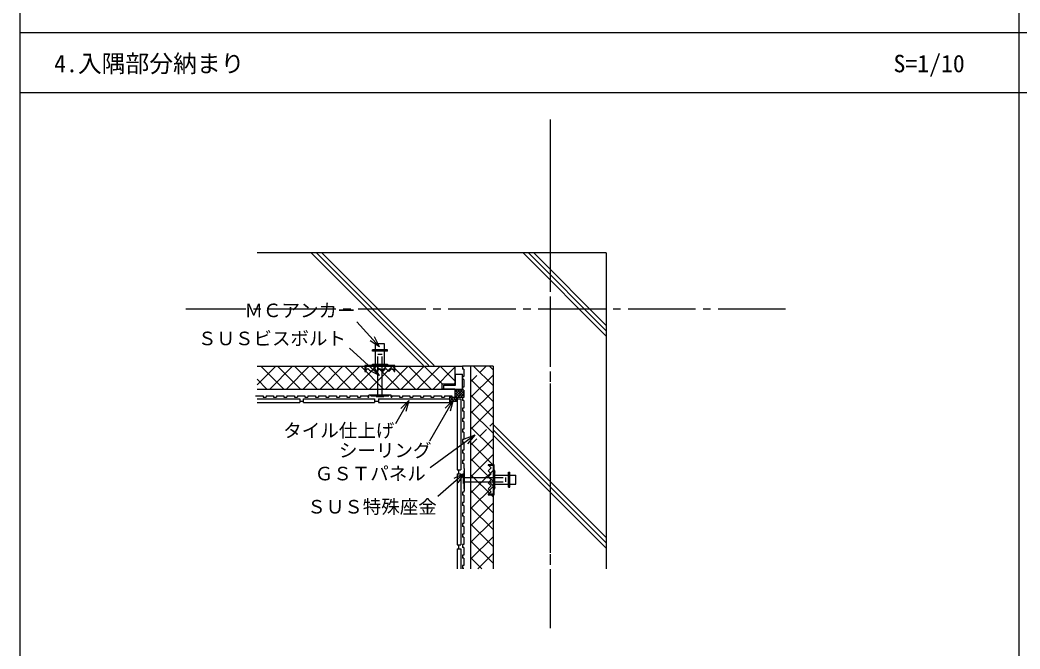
# Model space of a CAD drawing. Units: millimetres, scale not verified. Extents: x 3821 to 7821, y 4568 to 7368.
# Drawn here: x 3821 to 5155, y 5696 to 6535 of the extents above; entities that cross this region are included whole.
import ezdxf
from ezdxf.enums import TextEntityAlignment as Align

# ---------------------------------------------------------------- set-up
doc = ezdxf.new("R2010")
doc.units = ezdxf.units.MM
doc.header["$LTSCALE"] = 10
for name, pattern in [('CHAIN2', [12, 9, -1, 1, -1]), ('DASHED1', [1.8, 1.2, -0.6]), ('DOUBLE_CHAIN1', [8.8, 5, -1, 0.6, -0.6, 0.6, -1])]:
    doc.linetypes.add(name, pattern=pattern)
for name, color, linetype in [('0-0', 7, 'Continuous'), ('4-0', 4, 'DOUBLE_CHAIN1'), ('4-1', 7, 'Continuous'), ('4-2', 7, 'Continuous')]:
    doc.layers.add(name, color=color, linetype=linetype)
doc.styles.add('ＭＳ ゴシック', font='')
doc.styles.get('ＭＳ ゴシック').set_extended_font_data('MS Gothic')

msp = doc.modelspace()

# ---------------------------------------------------------------- linework, layer by layer
at = {"layer": '0-0', "color": 2}
msp.add_line((3820.85, 4568.18), (3820.85, 7368.18), dxfattribs=at)
at = {"layer": '0-0'}
for p, q in [((5154.18, 4818.18), (5154.18, 7368.18)), ((3820.85, 6518.18), (7820.85, 6518.18)), ((3820.85, 6438.18), (7820.85, 6438.18))]:
    msp.add_line(p, q, dxfattribs=at)
at = {"layer": '4-0'}
msp.add_line((4528.09, 6402.15), (4528.09, 5723.45), dxfattribs=at)
at = {"layer": '4-1', "linetype": 'CHAIN2'}
for p, q in [((4528.09, 6402.15), (4528.09, 5723.45)), ((4842.27, 6149.12), (4042.27, 6149.12))]:
    msp.add_line(p, q, dxfattribs=at)
at = {"layer": '4-1'}
for p, q in [((4603.09, 6224.12), (4137.08, 6224.12)), ((4359.3, 6074.12), (4209.3, 6224.12)), ((4366.37, 6074.12), (4216.37, 6224.12)), ((4373.44, 6074.12), (4223.44, 6224.12)), ((4603.09, 6113.18), (4492.14, 6224.12)), ((4603.09, 6120.25), (4499.21, 6224.12)), ((4603.09, 6127.32), (4506.29, 6224.12)), ((4603.09, 6224.12), (4603.09, 5802.95)), ((4300.75, 6099.08), (4270.14, 6132.28)), ((4300.75, 6099.08), (4293.78, 6112.37)), ((4300.75, 6099.08), (4288.08, 6107.1)), ((4295.09, 6095.12), (4295.09, 6103.12)), ((4307.09, 6103.12), (4295.09, 6103.12)), ((4307.09, 6095.12), (4307.09, 6103.12)), ((4300.75, 6060.7), (4260.29, 6097.01)), ((4291.09, 6093.12), (4291.09, 6095.12)), ((4311.09, 6095.12), (4291.09, 6095.12)), ((4311.09, 6093.12), (4291.09, 6093.12)), ((4295.09, 6075.12), (4295.09, 6093.12)), ((4307.09, 6075.12), (4307.09, 6093.12)), ((4311.09, 6093.12), (4311.09, 6095.12)), ((4137.08, 6073.12), (4401.09, 6073.12)), ((4137.08, 6048.12), (4162.08, 6073.12)), ((4172.73, 6042.62), (4142.23, 6073.12)), ((4153.98, 6042.62), (4184.48, 6073.12)), ((4195.13, 6042.62), (4164.63, 6073.12)), ((4176.38, 6042.62), (4206.88, 6073.12)), ((4217.53, 6042.62), (4187.03, 6073.12)), ((4198.78, 6042.62), (4229.28, 6073.12)), ((4239.93, 6042.62), (4209.43, 6073.12)), ((4221.18, 6042.62), (4251.68, 6073.12)), ((4262.33, 6042.62), (4231.83, 6073.12)), ((4243.58, 6042.62), (4274.08, 6073.12)), ((4284.73, 6042.62), (4254.23, 6073.12)), ((4265.98, 6042.62), (4296.48, 6073.12)), ((4305.95, 6042.62), (4275.45, 6073.12)), ((4288.09, 6074.12), (4281.08, 6074.12)), ((4281.08, 6074.12), (4281.08, 6066.12)), ((4288.25, 6073.12), (4282.09, 6073.12)), ((4282.09, 6073.12), (4282.09, 6066.12)), ((4287.19, 6042.62), (4317.69, 6073.12)), ((4288.09, 6074.12), (4291.09, 6075.12)), ((4288.25, 6073.12), (4291.25, 6074.12)), ((4313.92, 6073.12), (4288.25, 6073.12)), ((4311.09, 6075.12), (4291.09, 6075.12)), ((4310.92, 6074.12), (4291.25, 6074.12)), ((4300.75, 6060.7), (4292.56, 6073.26)), ((4327.16, 6042.62), (4296.66, 6073.12)), ((4298.09, 6034.62), (4298.09, 6074.12)), ((4304.09, 6034.62), (4304.09, 6074.12)), ((4308.41, 6042.62), (4338.91, 6073.12)), ((4310.92, 6074.12), (4313.92, 6073.12)), ((4311.09, 6075.12), (4314.09, 6074.12)), ((4320.09, 6073.12), (4313.92, 6073.12)), ((4321.08, 6074.12), (4314.09, 6074.12)), ((4348.37, 6042.62), (4317.87, 6073.12)), ((4320.09, 6066.12), (4320.09, 6073.12)), ((4321.08, 6066.12), (4321.08, 6074.12)), ((4329.62, 6042.62), (4360.12, 6073.12)), ((4369.59, 6042.62), (4339.09, 6073.12)), ((4350.83, 6042.62), (4381.33, 6073.12)), ((4384.09, 6049.33), (4360.3, 6073.12)), ((4372.04, 6042.62), (4401.09, 6071.66)), ((4401.09, 6053.55), (4381.51, 6073.12)), ((4401.09, 6073.12), (4401.09, 6049.62)), ((4452.09, 6073.12), (4411.09, 6073.12)), ((4411.09, 6073.12), (4411.09, 6069.12)), ((4422.08, 6073.12), (4422.08, 5802.95)), ((4426.16, 6073.12), (4452.09, 6047.19)), ((4447.37, 6073.12), (4452.09, 6068.4)), ((4452.09, 6073.12), (4452.09, 5802.95)), ((4281.08, 6066.12), (4282.09, 6066.12)), ((4300.75, 6060.7), (4287.37, 6067.48)), ((4320.09, 6066.12), (4321.08, 6066.12)), ((4413.08, 6069.12), (4411.09, 6069.12)), ((4413.08, 6059.12), (4411.09, 6059.12)), ((4411.09, 6059.12), (4411.09, 6055.12)), ((4413.08, 6069.12), (4413.08, 6059.12)), ((4422.08, 6031.17), (4452.09, 6061.17)), ((4150.33, 6042.62), (4137.08, 6055.87)), ((4400.27, 6049.63), (4401.09, 6050.45)), ((4413.08, 6055.12), (4411.09, 6055.12)), ((4413.08, 6045.12), (4411.09, 6045.12)), ((4411.09, 6045.12), (4411.09, 6041.12)), ((4413.08, 6055.12), (4413.08, 6045.12)), ((4422.08, 6055.98), (4452.09, 6025.98)), ((4135.09, 6033.62), (4145.09, 6033.62)), ((4137.08, 6042.62), (4401.09, 6042.62)), ((4149.09, 6033.62), (4149.09, 6031.62)), ((4149.09, 6033.62), (4159.09, 6033.62)), ((4163.09, 6033.62), (4163.09, 6031.62)), ((4163.09, 6033.62), (4173.09, 6033.62)), ((4177.09, 6033.62), (4177.09, 6031.62)), ((4177.09, 6033.62), (4187.09, 6033.62)), ((4191.09, 6033.62), (4191.09, 6031.62)), ((4191.09, 6033.62), (4201.09, 6033.62)), ((4205.09, 6033.62), (4205.09, 6031.62)), ((4205.09, 6033.62), (4215.09, 6033.62)), ((4219.09, 6033.62), (4219.09, 6031.62)), ((4219.09, 6033.62), (4229.09, 6033.62)), ((4233.09, 6033.62), (4233.09, 6031.62)), ((4233.09, 6033.62), (4243.09, 6033.62)), ((4247.09, 6033.62), (4247.09, 6031.62)), ((4247.09, 6033.62), (4257.09, 6033.62)), ((4261.09, 6033.62), (4261.09, 6031.62)), ((4261.09, 6033.62), (4271.09, 6033.62)), ((4271.09, 6033.62), (4271.09, 6031.62)), ((4271.09, 6031.62), (4275.09, 6031.62)), ((4275.09, 6033.62), (4275.09, 6031.62)), ((4275.09, 6033.62), (4285.09, 6033.62)), ((4285.09, 6033.62), (4285.09, 6031.62)), ((4285.09, 6031.62), (4286.09, 6031.62)), ((4286.09, 6031.62), (4286.09, 6034.62)), ((4316.08, 6034.62), (4286.09, 6034.62)), ((4289.09, 6033.62), (4289.09, 6034.62)), ((4289.09, 6033.62), (4313.09, 6033.62)), ((4296.09, 6032.62), (4297.09, 6033.62)), ((4296.09, 6032.62), (4306.09, 6032.62)), ((4306.09, 6032.62), (4305.09, 6033.62)), ((4313.09, 6033.62), (4313.09, 6034.62)), ((4316.08, 6031.62), (4316.08, 6034.62)), ((4316.08, 6031.62), (4317.09, 6031.62)), ((4317.09, 6033.62), (4317.09, 6031.62)), ((4317.09, 6033.62), (4327.09, 6033.62)), ((4327.09, 6033.62), (4327.09, 6031.62)), ((4327.09, 6031.62), (4331.09, 6031.62)), ((4331.09, 6033.62), (4331.09, 6031.62)), ((4331.09, 6033.62), (4341.09, 6033.62)), ((4341.09, 6033.62), (4341.09, 6031.62)), ((4341.09, 6031.62), (4345.09, 6031.62)), ((4345.09, 6033.62), (4345.09, 6031.62)), ((4345.09, 6033.62), (4355.09, 6033.62)), ((4355.09, 6033.62), (4355.09, 6031.62)), ((4355.09, 6031.62), (4359.09, 6031.62)), ((4359.09, 6033.62), (4359.09, 6031.62)), ((4359.09, 6033.62), (4369.08, 6033.62)), ((4369.08, 6033.62), (4369.08, 6031.62)), ((4369.08, 6031.62), (4373.09, 6031.62)), ((4373.09, 6033.62), (4373.09, 6031.62)), ((4373.09, 6033.62), (4383.09, 6033.62)), ((4383.09, 6033.62), (4383.09, 6031.62)), ((4383.09, 6031.62), (4387.08, 6031.62)), ((4387.08, 6033.62), (4387.08, 6031.62)), ((4387.08, 6033.62), (4397.09, 6033.62)), ((4394.09, 6033.62), (4394.09, 6024.62)), ((4394.09, 6033.54), (4394.16, 6033.62)), ((4394.09, 6030), (4397.09, 6033)), ((4394.09, 6032.58), (4400.05, 6026.62)), ((4394.24, 6026.62), (4399.24, 6031.62)), ((4396.58, 6033.62), (4397.09, 6033.11)), ((4397.09, 6033.62), (4397.09, 6031.62)), ((4397.09, 6031.62), (4401.09, 6031.62)), ((4397.77, 6026.62), (4402.77, 6031.62)), ((4398.58, 6031.62), (4403.58, 6026.62)), ((4401.09, 6041.62), (4411.09, 6041.62)), ((4401.09, 6034.92), (4407.79, 6041.62)), ((4401.09, 6038.45), (4404.25, 6041.62)), ((4401.09, 6041.62), (4411.09, 6031.62)), ((4401.09, 6038.09), (4407.55, 6031.62)), ((4401.09, 6034.55), (4404.02, 6031.62)), ((4401.09, 6031.62), (4413.08, 6031.62)), ((4401.32, 6031.62), (4411.09, 6041.38)), ((4402.12, 6031.62), (4404.09, 6029.65)), ((4404.09, 6031.62), (4404.09, 5934.62)), ((4404.62, 6041.62), (4413.08, 6033.16)), ((4404.86, 6031.62), (4413.08, 6039.85)), ((4408.16, 6041.62), (4413.08, 6036.69)), ((4408.39, 6031.62), (4413.08, 6036.31)), ((4413.08, 6041.12), (4411.09, 6041.12)), ((4413.08, 6031.12), (4411.09, 6031.12)), ((4411.09, 6031.12), (4411.09, 6027.12)), ((4413.08, 6041.12), (4413.08, 6031.12)), ((4422.08, 6009.96), (4452.09, 6039.96)), ((4422.08, 6034.76), (4452.09, 6004.76)), ((4137.08, 6029.62), (4194.08, 6029.62)), ((4137.08, 6024.62), (4194.08, 6024.62)), ((4194.08, 6029.62), (4194.08, 6024.62)), ((4194.08, 6026.62), (4199.08, 6026.62)), ((4199.08, 6029.62), (4294.08, 6029.62)), ((4199.08, 6024.62), (4294.08, 6024.62)), ((4294.08, 6029.62), (4294.08, 6024.62)), ((4294.08, 6026.62), (4299.09, 6026.62)), ((4299.09, 6029.62), (4299.09, 6024.62)), ((4299.09, 6029.62), (4394.09, 6029.62)), ((4299.09, 6024.62), (4394.09, 6024.62)), ((4339.75, 6027.23), (4321.82, 5996.17)), ((4339.75, 6027.23), (4329.15, 6016.62)), ((4339.75, 6027.23), (4335.87, 6012.74)), ((4398.91, 6027.76), (4367.24, 5972.9)), ((4398.91, 6027.76), (4388.3, 6017.15)), ((4394.09, 6029.04), (4396.51, 6026.62)), ((4394.09, 6026.62), (4404.09, 6026.62)), ((4398.91, 6027.76), (4395.03, 6013.27)), ((4401.31, 6026.62), (4404.09, 6029.4)), ((4404.09, 6029.62), (4409.08, 6029.62)), ((4409.08, 6029.62), (4409.08, 5934.62)), ((4413.08, 6027.12), (4411.09, 6027.12)), ((4413.08, 6027.12), (4413.08, 6017.12)), ((4422.08, 5988.74), (4452.09, 6018.74)), ((4413.08, 6017.12), (4411.09, 6017.12)), ((4411.09, 6017.12), (4411.09, 6013.12)), ((4413.08, 6013.12), (4411.09, 6013.12)), ((4413.08, 6013.12), (4413.08, 6003.12)), ((4422.08, 6013.55), (4452.09, 5983.55)), ((4413.08, 6003.12), (4411.09, 6003.12)), ((4411.09, 6003.12), (4411.09, 5999.12)), ((4413.08, 5999.12), (4411.09, 5999.12)), ((4413.08, 5999.12), (4413.08, 5989.12)), ((4422.08, 5992.34), (4452.09, 5962.34)), ((4603.09, 5844.48), (4453.08, 5994.48)), ((4427.55, 5981.06), (4367.92, 5937.45)), ((4413.08, 5989.12), (4411.09, 5989.12)), ((4411.09, 5989.12), (4411.09, 5985.12)), ((4413.08, 5985.12), (4411.09, 5985.12)), ((4413.08, 5985.12), (4413.08, 5975.12)), ((4427.55, 5981.06), (4413.56, 5975.64)), ((4427.55, 5981.06), (4418.14, 5969.37)), ((4603.09, 5837.4), (4453.08, 5987.4)), ((4603.09, 5830.33), (4453.08, 5980.33)), ((4413.08, 5975.12), (4411.09, 5975.12)), ((4411.09, 5975.12), (4411.09, 5971.12)), ((4413.08, 5971.12), (4411.09, 5971.12)), ((4413.08, 5971.12), (4413.08, 5961.12)), ((4422.08, 5946.32), (4452.09, 5976.32)), ((4422.08, 5971.12), (4452.09, 5941.12)), ((4413.08, 5961.12), (4411.09, 5961.12)), ((4411.09, 5961.12), (4411.09, 5957.12)), ((4413.08, 5957.12), (4411.09, 5957.12)), ((4413.08, 5957.12), (4413.08, 5947.12)), ((4422.08, 5925.1), (4452.09, 5955.1)), ((4413.08, 5947.12), (4411.09, 5947.12)), ((4411.09, 5947.12), (4411.09, 5943.12)), ((4413.08, 5943.12), (4411.09, 5943.12)), ((4422.08, 5949.91), (4452.09, 5919.91)), ((4445.59, 5941.62), (4445.59, 5940.62)), ((4453.59, 5941.62), (4445.59, 5941.62)), ((4452.59, 5940.62), (4445.59, 5940.62)), ((4452.59, 5934.46), (4452.59, 5940.62)), ((4453.59, 5934.62), (4453.59, 5941.62)), ((4413.32, 5929.97), (4378.56, 5899.37)), ((4413.32, 5929.97), (4399.88, 5923.31)), ((4404.09, 5934.62), (4409.08, 5934.62)), ((4404.09, 5929.62), (4409.08, 5929.62)), ((4404.09, 5929.62), (4404.09, 5834.62)), ((4413.32, 5929.97), (4405.01, 5917.48)), ((4406.09, 5934.62), (4406.09, 5929.62)), ((4409.08, 5929.62), (4409.08, 5834.62)), ((4412.09, 5926.62), (4413.09, 5925.62)), ((4412.09, 5926.62), (4412.09, 5916.62)), ((4413.09, 5933.62), (4414.09, 5933.62)), ((4413.09, 5933.62), (4413.09, 5909.62)), ((4414.09, 5906.62), (4414.09, 5936.62)), ((4414.09, 5924.62), (4453.59, 5924.62)), ((4422.08, 5903.89), (4452.09, 5933.89)), ((4422.08, 5928.7), (4452.09, 5898.7)), ((4452.59, 5908.78), (4452.59, 5934.46)), ((4452.59, 5934.46), (4453.59, 5931.46)), ((4453.59, 5934.62), (4454.59, 5931.62)), ((4453.59, 5911.78), (4453.59, 5931.46)), ((4454.59, 5911.62), (4454.59, 5931.62)), ((4454.59, 5927.62), (4472.59, 5927.62)), ((4472.59, 5931.62), (4474.59, 5931.62)), ((4472.59, 5911.62), (4472.59, 5931.62)), ((4474.59, 5911.62), (4474.59, 5931.62)), ((4474.59, 5927.62), (4482.59, 5927.62)), ((4482.59, 5915.62), (4482.59, 5927.62)), ((4412.09, 5916.62), (4413.09, 5917.62)), ((4414.09, 5918.62), (4453.59, 5918.62)), ((4422.08, 5882.68), (4452.09, 5912.68)), ((4453.59, 5911.78), (4452.59, 5908.78)), ((4454.59, 5911.62), (4453.59, 5908.62)), ((4454.59, 5915.62), (4472.59, 5915.62)), ((4472.59, 5911.62), (4474.59, 5911.62)), ((4474.59, 5915.62), (4482.59, 5915.62)), ((4413.08, 5905.12), (4411.09, 5905.12)), ((4411.09, 5905.12), (4411.09, 5901.12)), ((4413.08, 5901.12), (4411.09, 5901.12)), ((4413.08, 5906.62), (4414.09, 5906.62)), ((4413.08, 5906.62), (4413.08, 5905.12)), ((4413.08, 5901.12), (4413.08, 5891.12)), ((4413.09, 5909.62), (4414.09, 5909.62)), ((4422.08, 5907.48), (4452.09, 5877.48)), ((4445.59, 5902.62), (4445.59, 5901.62)), ((4445.59, 5902.62), (4452.59, 5902.62)), ((4445.59, 5901.62), (4453.59, 5901.62)), ((4452.59, 5902.62), (4452.59, 5908.78)), ((4453.59, 5901.62), (4453.59, 5908.62)), ((4413.08, 5891.12), (4411.09, 5891.12)), ((4411.09, 5891.12), (4411.09, 5887.12)), ((4413.08, 5887.12), (4411.09, 5887.12)), ((4422.08, 5860.28), (4452.09, 5890.28)), ((4422.08, 5885.08), (4452.09, 5855.08)), ((4411.09, 5877.12), (4411.09, 5873.12)), ((4413.08, 5873.12), (4411.09, 5873.12)), ((4411.09, 5863.12), (4411.09, 5859.12)), ((4413.08, 5859.12), (4411.09, 5859.12)), ((4422.08, 5837.88), (4452.09, 5867.88)), ((4422.08, 5862.68), (4452.09, 5832.68)), ((4411.09, 5849.12), (4411.09, 5845.12)), ((4413.08, 5845.12), (4411.09, 5845.12)), ((4422.08, 5815.48), (4452.09, 5845.48)), ((4406.09, 5834.62), (4406.09, 5829.62)), ((4411.09, 5835.12), (4411.09, 5831.12)), ((4413.08, 5831.12), (4411.09, 5831.12)), ((4422.08, 5840.28), (4452.09, 5810.28)), ((4404.09, 5829.62), (4409.08, 5829.62)), ((4404.09, 5829.62), (4404.09, 5802.95)), ((4409.08, 5829.62), (4409.08, 5802.95)), ((4411.09, 5821.12), (4411.09, 5817.12)), ((4422.08, 5817.88), (4437.02, 5802.95)), ((4431.95, 5802.95), (4452.09, 5823.08)), ((4413.08, 5817.12), (4411.09, 5817.12)), ((4411.09, 5807.12), (4411.09, 5803.12)), ((4413.08, 5803.12), (4411.09, 5803.12))]:
    msp.add_line(p, q, dxfattribs=at)
at = {"layer": '4-1', "linetype": 'DASHED1'}
for p, q in [((4298.09, 6089.12), (4304.09, 6089.12)), ((4298.09, 6074.12), (4298.09, 6089.12)), ((4304.09, 6074.12), (4304.09, 6089.12)), ((4304.09, 6067.51), (4309.69, 6073.12)), ((4422.08, 6052.38), (4442.82, 6073.12)), ((4282.09, 6067.12), (4285.09, 6070.12)), ((4285.09, 6070.12), (4289.09, 6066.12)), ((4289.09, 6066.12), (4293.09, 6070.12)), ((4293.09, 6070.12), (4297.09, 6066.12)), ((4296.74, 6063.63), (4298.09, 6062.29)), ((4297.09, 6066.12), (4301.09, 6070.12)), ((4301.09, 6070.12), (4305.09, 6066.12)), ((4305.09, 6066.12), (4309.09, 6070.12)), ((4309.09, 6070.12), (4313.09, 6066.12)), ((4313.09, 6066.12), (4317.09, 6070.12)), ((4317.09, 6070.12), (4320.09, 6067.12)), ((4422.08, 5967.53), (4452.09, 5997.53)), ((4449.59, 5937.62), (4445.59, 5933.62)), ((4446.58, 5940.62), (4449.59, 5937.62)), ((4443.1, 5925.96), (4441.76, 5924.62)), ((4445.59, 5933.62), (4449.59, 5929.62)), ((4449.59, 5929.62), (4445.59, 5925.62)), ((4445.59, 5925.62), (4449.59, 5921.62)), ((4453.59, 5924.62), (4468.58, 5924.62)), ((4468.58, 5924.62), (4468.58, 5918.62)), ((4449.59, 5921.62), (4445.59, 5917.62)), ((4445.59, 5917.62), (4449.59, 5913.62)), ((4449.59, 5913.62), (4445.59, 5909.62)), ((4446.98, 5918.62), (4452.59, 5913.01)), ((4453.59, 5918.62), (4468.58, 5918.62)), ((4445.59, 5909.62), (4449.59, 5905.62)), ((4449.59, 5905.62), (4446.58, 5902.62))]:
    msp.add_line(p, q, dxfattribs=at)
at = {"layer": '4-1'}
for points in [[(4145.09, 6033.62), (4145.09, 6031.62), (4149.09, 6031.62)], [(4159.09, 6033.62), (4159.09, 6031.62), (4163.09, 6031.62)], [(4173.09, 6033.62), (4173.09, 6031.62), (4177.09, 6031.62)], [(4187.09, 6033.62), (4187.09, 6031.62), (4191.09, 6031.62)], [(4201.09, 6033.62), (4201.09, 6031.62), (4205.09, 6031.62)], [(4215.09, 6033.62), (4215.09, 6031.62), (4219.09, 6031.62)], [(4229.09, 6033.62), (4229.09, 6031.62), (4233.09, 6031.62)], [(4243.09, 6033.62), (4243.09, 6031.62), (4247.09, 6031.62)], [(4257.09, 6033.62), (4257.09, 6031.62), (4261.09, 6031.62)], [(4413.08, 5943.12), (4413.08, 5936.62), (4414.09, 5936.62)], [(4413.08, 5887.12), (4413.08, 5877.12), (4411.09, 5877.12)], [(4413.08, 5873.12), (4413.08, 5863.12), (4411.09, 5863.12)], [(4413.08, 5859.12), (4413.08, 5849.12), (4411.09, 5849.12)], [(4413.08, 5845.12), (4413.08, 5835.12), (4411.09, 5835.12)], [(4413.08, 5831.12), (4413.08, 5821.12), (4411.09, 5821.12)], [(4413.08, 5817.12), (4413.08, 5807.12), (4411.09, 5807.12)]]:
    msp.add_lwpolyline(points, dxfattribs=at)
at = {"layer": '4-2'}
for p, q in [((4401.09, 6073.12), (4411.09, 6073.12)), ((4384.09, 6042.62), (4384.09, 6049.62)), ((4384.09, 6049.62), (4401.09, 6049.62)), ((4401.09, 6042.62), (4384.09, 6042.62)), ((4401.09, 6042.62), (4401.09, 6031.62)), ((4199.08, 6024.62), (4199.08, 6029.62)), ((4404.09, 5834.62), (4409.08, 5834.62))]:
    msp.add_line(p, q, dxfattribs=at)
at = {"layer": '4-2', "color": 4}
for p, q in [((4411.09, 6042.62), (4411.09, 6062.62)), ((4386.59, 6042.62), (4386.59, 6047.62)), ((4386.59, 6042.62), (4411.09, 6042.62))]:
    msp.add_line(p, q, dxfattribs=at)
msp.add_lwpolyline([(4386.59, 6047.62), (4402.09, 6047.62), (4402.09, 6062.62), (4411.09, 6062.62)], dxfattribs=at)

# ---------------------------------------------------------------- texts
at = {"layer": '0-0', "style": 'ＭＳ ゴシック'}
for s, p in [('4.入隅部分納まり', (3866.4, 6458.18)), ('S=1/10', (4986.4, 6458.18))]:
    msp.add_text(s, height=23.28, dxfattribs=at).set_placement(p, align=Align.BOTTOM_LEFT)
at = {"layer": '4-1', "style": 'ＭＳ ゴシック'}
for s, p in [('ＭＣアンカー', (4120.4, 6133.04)), ('ＳＵＳビスボルト', (4058.27, 6095.63)), ('タイル仕上げ', (4172.12, 5972.83)), ('シーリング', (4246.44, 5946.33)), ('ＧＳＴパネル', (4214.12, 5915.36)), ('ＳＵＳ特殊座金', (4204.14, 5871.13))]:
    msp.add_text(s, height=18.1, dxfattribs=at).set_placement(p, align=Align.BOTTOM_LEFT)

doc.saveas('drawing.dxf')
